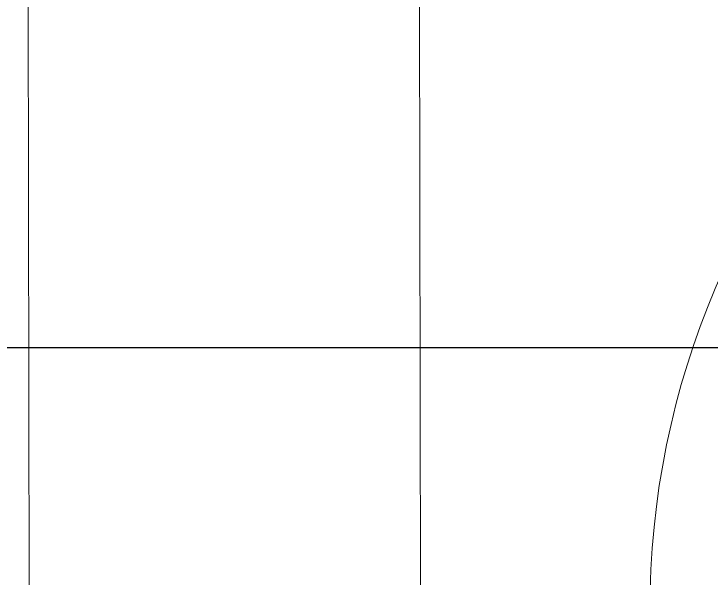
# Model space of a CAD drawing. Header units: inches. Extents: x -12418 to 57169, y -29325 to 19878.
# Drawn here: x 41474.4 to 41650.3, y -11458.2 to -11315.7 of the extents above; entities that cross this region are included whole.
import ezdxf

# ---------------------------------------------------------------- set-up
doc = ezdxf.new("R2010")
doc.units = ezdxf.units.IN
doc.header["$LTSCALE"] = 25
doc.header["$MEASUREMENT"] = 0
doc.layers.get('0').update_dxf_attribs({"color": 8})
doc.layers.add('00-Ground Floor$0$False Ceiling', color=251, linetype='Continuous')
doc.layers.add('00-Ground Floor$0$LOADING', color=253, linetype='Continuous', lineweight=5)

# ---------------------------------------------------------------- blocks, each defined once
blk = doc.blocks.new('00-Ground Floor$0$HF10037-P')
blk.add_circle((0.21605, -0.1014), 0.21)
blk = doc.blocks.new('00-Ground Floor$0$workstation')
at = {"layer": '00-Ground Floor$0$LOADING'}
for p, q in [((2854.35, -994.87, 0), (2854.249, -1055.87, 0)), ((2844.457, -1004.883, 0), (2844.383, -1049.883, 0))]:
    blk.add_line(p, q, dxfattribs=at)
blk = doc.blocks.new('00-Ground Floor$0$A$Ce9e1c4c3')
at = {"layer": '00-Ground Floor$0$False Ceiling', "color": 254, "linetype": 'Continuous'}
blk.add_line((-59002.87, -11400), (-55142.47, -11400), dxfattribs=at)
blk = doc.blocks.new('00-Ground Floor')
at = {"layer": '00-Ground Floor$0$False Ceiling', "color": 254}
blk.add_blockref('00-Ground Floor$0$A$Ce9e1c4c3', (100000, 0), dxfattribs=at)
at = {"layer": '00-Ground Floor$0$LOADING', "rotation": 180}
for name, p, xscale, yscale, zscale in [('00-Ground Floor$0$workstation', (13034.07, -21731.53, 0), -10, 10, 10), ('00-Ground Floor$0$HF10037-P', (41628.82, -11568.24, 0), -1000, 1000, 1000)]:
    blk.add_blockref(name, p, dxfattribs=dict(at, xscale=xscale, yscale=yscale, zscale=zscale))

msp = doc.modelspace()

# ---------------------------------------------------------------- block references
msp.add_blockref('00-Ground Floor', (0, 0))

doc.saveas('drawing.dxf')
